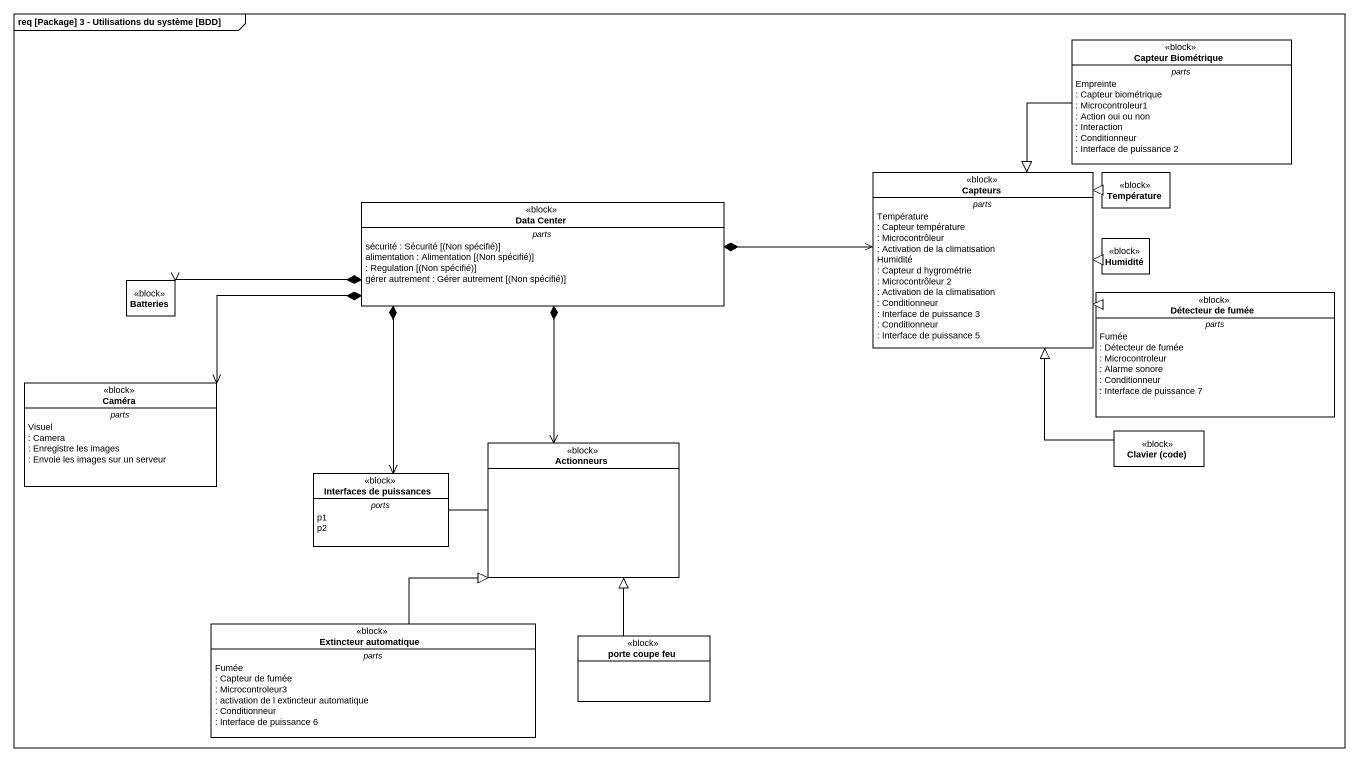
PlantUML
@startuml
mainframe req [Package] 3 - Utilisations du système [BDD]
hide circle
hide empty members
class "Capteur Biométrique" as Capteur_Biométrique <<block>> {
  -- parts --
  Empreinte
  : Capteur biométrique
  : Microcontroleur1
  : Action oui ou non
  : Interaction
  : Conditionneur
  : Interface de puissance 2
}
class Capteurs <<block>> {
  -- parts --
  Température
  : Capteur température
  : Microcontrôleur
  : Activation de la climatisation
  Humidité
  : Capteur d hygrométrie
  : Microcontrôleur 2
  : Activation de la climatisation
  : Conditionneur
  : Interface de puissance 3
  : Conditionneur
  : Interface de puissance 5
}
class Température <<block>>
class "Data Center" as Data_Center <<block>> {
  -- parts --
  {field} sécurité : Sécurité [(Non spécifié)]
  {field} alimentation : Alimentation [(Non spécifié)]
  {field} : Regulation [(Non spécifié)]
  {field} gérer autrement : Gérer autrement [(Non spécifié)]
}
class Humidité <<block>>
class Batteries <<block>>
class "Détecteur de fumée" as Détecteur_de_fumée <<block>> {
  -- parts --
  Fumée
  : Détecteur de fumée
  : Microcontroleur
  : Alarme sonore
  : Conditionneur
  : Interface de puissance 7
}
class Caméra <<block>> {
  -- parts --
  Visuel
  : Camera
  : Enregistre les images
  : Envoie les images sur un serveur
}
class Actionneurs <<block>>
class "Clavier (code)" as Clavier_code <<block>>
class "Interfaces de puissances" as Interfaces_de_puissances <<block>> {
  -- ports --
  p1
  p2
}
class "Extincteur automatique" as Extincteur_automatique <<block>> {
  -- parts --
  Fumée
  : Capteur de fumée
  : Microcontroleur3
  : activation de l extincteur automatique
  : Conditionneur
  : Interface de puissance 6
}
class "porte coupe feu" as porte_coupe_feu <<block>>
Capteur_Biométrique --|> Capteurs
Température -left-|> Capteurs
Data_Center *-right-> Capteurs
Data_Center *-left-> Batteries
Data_Center *-left-> Caméra
Data_Center *--> Actionneurs
Data_Center *--> Interfaces_de_puissances
Humidité -left-|> Capteurs
Détecteur_de_fumée -left-|> Capteurs
Clavier_code -up-|> Capteurs
Interfaces_de_puissances -right- Actionneurs
Extincteur_automatique -up-|> Actionneurs
porte_coupe_feu -up-|> Actionneurs
@enduml
